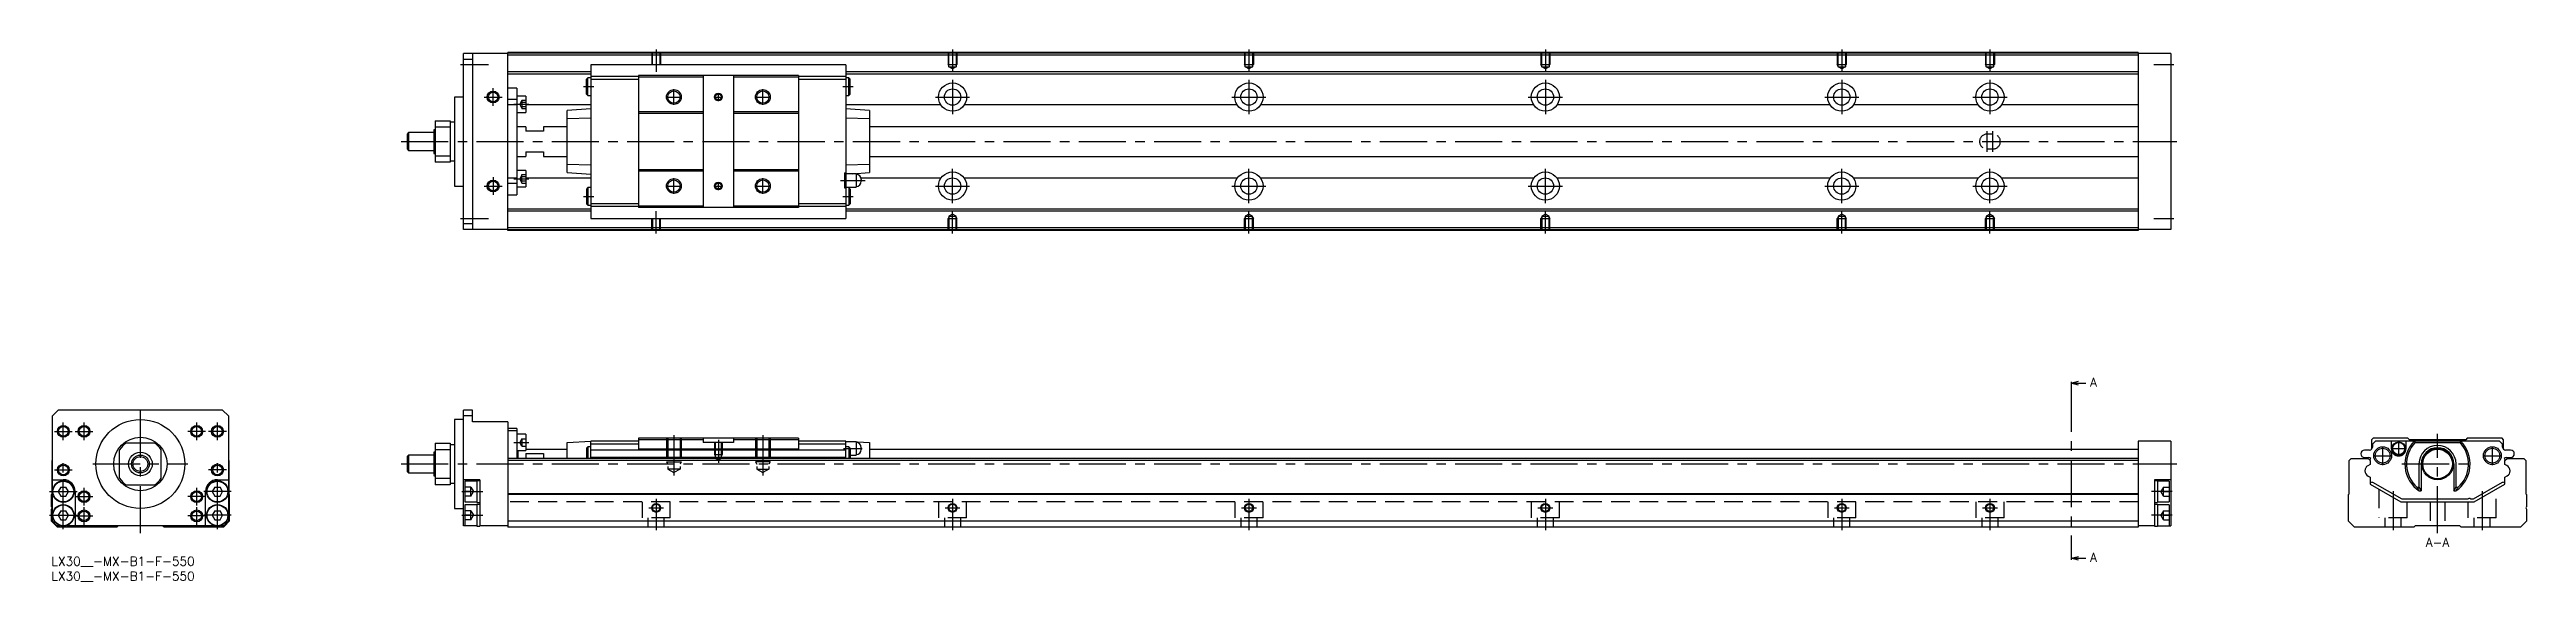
# Model space of a CAD drawing. Extents: x -1 to 835, y -8 to 171.
import ezdxf

# ---------------------------------------------------------------- set-up
doc = ezdxf.new("R2010")
doc.units = 0
doc.header["$LTSCALE"] = 0.5
doc.linetypes.add('CENTER', pattern=[50.8, 31.75, -6.35, 6.35, -6.35])
doc.linetypes.add('DASHED', pattern=[19.05, 12.7, -6.35])
for name, color, linetype in [('MSM_CENTER', 1, 'CENTER'), ('MSM_CONTINUOUS', 7, 'CONTINUOUS'), ('MSM_DASHED', 4, 'DASHED'), ('MSM_NARROW', 5, 'CONTINUOUS'), ('MSM_PART_NUMBER', 7, 'CONTINUOUS')]:
    doc.layers.add(name, color=color, linetype=linetype)
doc.styles.get("Standard").update_dxf_attribs({"font": 'txt.shx', "height": 3, "bigfont": 'bigfont.shx'})

# ---------------------------------------------------------------- blocks, each defined once
blk = doc.blocks.new('*U2')
at = {"layer": 'MSM_PART_NUMBER'}
blk.add_text('LX30__-MX-B1-F-550', height=3, dxfattribs=at).set_placement((0, -3))
blk = doc.blocks.new('*U3')
at = {"layer": 'MSM_PART_NUMBER'}
blk.add_text('LX30__-MX-B1-F-550', height=3, dxfattribs=at).set_placement((0, -8))

msp = doc.modelspace()

# ---------------------------------------------------------------- linework, layer by layer
at = {"layer": 'MSM_CENTER'}
for p, q in [((204, 171), (204, 163.49)), ((304, 171), (304, 163.49)), ((404, 171), (404, 163.49)), ((504, 171), (504, 163.49)), ((604, 171), (604, 163.49)), ((654, 171), (654, 163.49)), ((138, 166), (147.4, 166)), ((304, 160.75), (304, 149.25)), ((404, 160.75), (404, 149.25)), ((504, 160.75), (504, 149.25)), ((604, 160.75), (604, 149.25)), ((654, 160.75), (654, 149.25)), ((709.25, 166), (716, 166)), ((146, 155), (152, 155)), ((149, 152), (149, 158)), ((156, 152.55), (161, 152.55)), ((179.5, 158.5), (183, 158.5)), ((207.38, 155), (212.63, 155)), ((210, 152.37), (210, 157.62)), ((223.64, 155), (226.37, 155)), ((225, 153.63), (225, 156.36)), ((237.38, 155), (242.63, 155)), ((240, 152.37), (240, 157.62)), ((267, 158.5), (270.5, 158.5)), ((298.25, 155), (309.75, 155)), ((398.25, 155), (409.75, 155)), ((498.25, 155), (509.75, 155)), ((598.25, 155), (609.75, 155)), ((648.25, 155), (659.75, 155)), ((653, 136.5), (653, 143.5)), ((655, 136.5), (655, 143.5)), ((118, 140), (717, 140)), ((149, 128), (149, 122)), ((156, 127.44), (161, 127.44)), ((210, 122.37), (210, 127.62)), ((225, 123.63), (225, 126.36)), ((240, 122.37), (240, 127.62)), ((266.22, 126.9), (274.49, 126.9)), ((304, 119.25), (304, 130.75)), ((404, 119.25), (404, 130.75)), ((504, 119.25), (504, 130.75)), ((604, 119.25), (604, 130.75)), ((654, 119.25), (654, 130.75)), ((146, 125), (152, 125)), ((179.5, 121.5), (183, 121.5)), ((207.38, 125), (212.63, 125)), ((223.64, 125), (226.37, 125)), ((237.38, 125), (242.63, 125)), ((267, 121.5), (270.5, 121.5)), ((298.25, 125), (309.75, 125)), ((398.25, 125), (409.75, 125)), ((498.25, 125), (509.75, 125)), ((598.25, 125), (609.75, 125)), ((648.25, 125), (659.75, 125)), ((138, 114), (147.4, 114)), ((204, 109), (204, 116.51)), ((304, 109), (304, 116.51)), ((404, 109), (404, 116.51)), ((504, 109), (504, 116.51)), ((604, 109), (604, 116.51)), ((654, 109), (654, 116.51)), ((709.25, 114), (716, 114)), ((30, 8), (30, 51.5)), ((681.37, 58), (681.37, 0)), ((1, 42.3), (7, 42.3)), ((4, 39.3), (4, 45.3)), ((8, 42.3), (14, 42.3)), ((11, 39.3), (11, 45.3)), ((52, 42.3), (46, 42.3)), ((49, 39.3), (49, 45.3)), ((59, 42.3), (53, 42.3)), ((56, 39.3), (56, 45.3)), ((156, 38.55), (161, 38.55)), ((210, 41), (210, 27.41)), ((225, 39.5), (225, 31.69)), ((240, 41), (240, 27.41)), ((267.22, 36.5), (273.49, 36.5)), ((783.35, 34.1), (789.65, 34.1)), ((786.5, 30.95), (786.5, 37.25)), ((789.27, 36.5), (794.52, 36.5)), ((791.9, 33.88), (791.9, 39.12)), ((805, 8), (805, 41.5)), ((820.35, 34.1), (826.65, 34.1)), ((823.5, 30.95), (823.5, 37.25)), ((1, 29.3), (7, 29.3)), ((4, 9.35), (4, 32.3)), ((14, 31.3), (46, 31.3)), ((59, 29.3), (53, 29.3)), ((56, 9.35), (56, 32.3)), ((118, 31.3), (717, 31.3)), ((793, 31.3), (817, 31.3)), ((-0.65, 22), (8.65, 22)), ((8, 20.3), (14, 20.3)), ((11, 17.3), (11, 23.3)), ((11, 10.8), (11, 16.8)), ((52, 20.3), (46, 20.3)), ((49, 17.3), (49, 23.3)), ((49, 10.8), (49, 16.8)), ((60.65, 22), (51.35, 22)), ((138.5, 22), (145.5, 22)), ((204, 19.5), (204, 9)), ((304, 19.5), (304, 9)), ((404, 19.5), (404, 9)), ((504, 19.5), (504, 9)), ((604, 19.5), (604, 9)), ((654, 19.5), (654, 9)), ((715.5, 22), (708.5, 22)), ((790, 22.18), (790, 9)), ((820, 22.18), (820, 9)), ((-0.65, 14), (8.65, 14)), ((8, 13.8), (14, 13.8)), ((52, 13.8), (46, 13.8)), ((60.65, 14), (51.35, 14)), ((138.5, 14), (145.5, 14)), ((201.5, 16.5), (206.5, 16.5)), ((301.5, 16.5), (306.5, 16.5)), ((401.5, 16.5), (406.5, 16.5)), ((501.5, 16.5), (506.5, 16.5)), ((601.5, 16.5), (606.5, 16.5)), ((651.5, 16.5), (656.5, 16.5)), ((715.5, 14), (708.5, 14))]:
    msp.add_line(p, q, dxfattribs=at)
at = {"layer": 'MSM_CONTINUOUS'}
for p, q in [((154, 169.7), (139, 169.7)), ((139, 110.3), (139, 169.7)), ((142, 167.7), (139, 167.7)), ((142, 169.7), (142, 110.3)), ((704, 170), (154, 170)), ((154, 110), (154, 170)), ((704, 169.8), (154, 169.8)), ((704, 169.1), (154, 169.1)), ((704, 170), (704, 110)), ((715, 169.7), (704, 169.7)), ((715, 169.7), (715, 110.3)), ((182, 163.45), (154, 163.45)), ((182, 162.75), (154, 162.75)), ((181, 161.5), (180.5, 161)), ((180.5, 156), (180.5, 161)), ((182, 161.5), (181, 161.5)), ((181, 155.5), (181, 161.5)), ((268, 165.9), (182, 165.9)), ((182, 165.9), (182, 114.1)), ((198, 161.95), (182, 161.95)), ((198, 160.95), (182, 160.95)), ((252, 162.25), (198, 162.25)), ((198, 162.25), (198, 117.75)), ((219.9, 161.75), (198, 161.75)), ((219.9, 162.25), (219.9, 117.75)), ((230.1, 162.25), (230.1, 117.75)), ((252, 161.75), (230.1, 161.75)), ((252, 162.25), (252, 117.75)), ((268, 161.95), (252, 161.95)), ((268, 160.95), (252, 160.95)), ((268, 165.9), (268, 114.1)), ((704, 163.45), (268, 163.45)), ((704, 162.75), (268, 162.75)), ((269, 161.5), (268, 161.5)), ((269.5, 161), (269, 161.5)), ((269, 155.5), (269, 161.5)), ((269.5, 156), (269.5, 161)), ((136, 155), (136, 125)), ((139, 155), (136, 155)), ((157, 158), (154, 158)), ((157, 154.13), (154, 154.13)), ((157, 152.38), (154, 152.38)), ((157, 158), (157, 122)), ((160, 155.3), (157, 155.3)), ((160, 155.3), (160, 149.8)), ((182, 152.36), (160, 152.36)), ((182, 151), (174, 150.47)), ((174, 129.53), (174, 150.47)), ((180.5, 156), (181, 155.5)), ((181, 155.5), (182, 155.5)), ((268, 155.5), (269, 155.5)), ((300.05, 152.36), (268, 152.36)), ((276, 150.47), (268, 151)), ((269, 155.5), (269.5, 156)), ((276, 150.47), (276, 129.53)), ((400.05, 152.36), (307.95, 152.36)), ((500.05, 152.36), (407.95, 152.36)), ((600.05, 152.36), (507.95, 152.36)), ((650.05, 152.36), (607.95, 152.36)), ((704, 152.36), (657.95, 152.36)), ((120.5, 143), (120, 142.5)), ((120, 142.5), (120, 137.5)), ((120.5, 143), (120.5, 137)), ((129, 143), (120.5, 143)), ((129, 144), (129, 136)), ((129.5, 144), (129, 144)), ((129.5, 147), (134.5, 147)), ((129.5, 147), (129.5, 133)), ((134.5, 144.82), (129.5, 144.82)), ((134.5, 147), (134.5, 133)), ((136, 146.5), (134.5, 146.5)), ((157, 149.8), (160, 149.8)), ((160, 145), (157, 145)), ((160, 145), (160, 143.5)), ((166, 143.5), (160, 143.5)), ((166, 145), (166, 143.5)), ((174, 145), (166, 145)), ((182, 147.86), (174, 147.6)), ((219.9, 150), (198, 150)), ((219.9, 149.5), (198, 149.5)), ((252, 150), (230.1, 150)), ((252, 149.5), (230.1, 149.5)), ((276, 147.6), (268, 147.86)), ((704, 145), (276, 145)), ((120, 137.5), (120.5, 137)), ((120.5, 137), (129, 137)), ((129, 136), (129.5, 136)), ((129.5, 135.18), (134.5, 135.18)), ((157, 135), (160, 135)), ((160, 136.5), (166, 136.5)), ((160, 136.5), (160, 135)), ((166, 136.5), (166, 135)), ((166, 135), (174, 135)), ((276, 135), (704, 135)), ((134.5, 133), (129.5, 133)), ((134.5, 133.5), (136, 133.5)), ((157, 127.62), (154, 127.62)), ((157, 125.87), (154, 125.87)), ((160, 130.19), (157, 130.19)), ((160, 130.19), (160, 124.69)), ((182, 127.64), (160, 127.64)), ((174, 132.4), (182, 132.14)), ((174, 129.53), (182, 129)), ((219.9, 130.5), (198, 130.5)), ((219.9, 130), (198, 130)), ((252, 130.5), (230.1, 130.5)), ((252, 130), (230.1, 130)), ((267.5, 129.4), (267.5, 124.4)), ((267.5, 129.4), (268, 129.4)), ((268, 128.4), (267.5, 128.4)), ((267.5, 125.4), (268, 125.4)), ((268, 132.14), (276, 132.4)), ((271.45, 129.15), (268, 129.15)), ((270.26, 129.15), (276, 129.53)), ((271.45, 129.15), (271.45, 124.65)), ((300.05, 127.64), (273.14, 127.64)), ((273.2, 127.2), (273.2, 126.6)), ((400.05, 127.64), (307.95, 127.64)), ((500.05, 127.64), (407.95, 127.64)), ((600.05, 127.64), (507.95, 127.64)), ((650.05, 127.64), (607.95, 127.64)), ((704, 127.64), (657.95, 127.64)), ((136, 125), (139, 125)), ((154, 122), (157, 122)), ((182, 117.25), (154, 117.25)), ((157, 124.69), (160, 124.69)), ((181, 124.5), (180.5, 124)), ((180.5, 124), (180.5, 119)), ((180.5, 119), (181, 118.5)), ((181, 124.5), (181, 118.5)), ((182, 124.5), (181, 124.5)), ((181, 118.5), (182, 118.5)), ((198, 119.05), (182, 119.05)), ((198, 118.05), (182, 118.05)), ((219.9, 118.25), (198, 118.25)), ((252, 117.75), (198, 117.75)), ((252, 118.25), (230.1, 118.25)), ((268, 119.05), (252, 119.05)), ((268, 118.05), (252, 118.05)), ((267.5, 124.4), (268, 124.4)), ((268, 124.65), (271.45, 124.65)), ((269, 124.5), (268, 124.5)), ((268, 118.5), (269, 118.5)), ((704, 117.25), (268, 117.25)), ((269, 124.5), (269, 118.5)), ((269.5, 124), (269, 124.5)), ((269, 118.5), (269.5, 119)), ((269.5, 124), (269.5, 119)), ((142, 112.3), (139, 112.3)), ((154, 110.3), (139, 110.3)), ((182, 116.55), (154, 116.55)), ((704, 110.9), (154, 110.9)), ((704, 110.2), (154, 110.2)), ((704, 110), (154, 110)), ((182, 114.1), (268, 114.1)), ((704, 116.55), (268, 116.55)), ((715, 110.3), (704, 110.3)), ((681.37, 58.5), (683.88, 59.17)), ((681.37, 59), (681.37, 58)), ((683.88, 57.83), (681.37, 58.5)), ((681.37, 58.5), (686.38, 58.5)), ((2.3, 49.5), (0.3, 47.5)), ((0.3, 12), (0.3, 47.5)), ((57.7, 49.5), (2.3, 49.5)), ((59.7, 47.5), (57.7, 49.5)), ((59.7, 47.5), (59.7, 12)), ((139, 46.3), (136, 46.3)), ((136, 46.3), (136, 16.3)), ((139, 10.5), (139, 49.5)), ((142, 49.5), (139, 49.5)), ((142, 47.5), (139, 47.5)), ((142, 45.5), (142, 49.5)), ((154, 45.5), (142, 45.5)), ((154, 45.5), (154, 10)), ((157, 43.3), (154, 43.3)), ((157, 42.45), (154, 42.45)), ((157, 43.3), (157, 33.2)), ((23, 26.48), (23, 36.12)), ((34.82, 38.3), (25.18, 38.3)), ((37, 26.48), (37, 36.12)), ((120.5, 34.3), (120, 33.8)), ((120, 33.8), (120, 28.8)), ((129, 34.3), (120.5, 34.3)), ((120.5, 34.3), (120.5, 28.3)), ((129.5, 35.3), (129, 35.3)), ((129, 35.3), (129, 27.3)), ((129.5, 38.3), (134.5, 38.3)), ((129.5, 38.3), (129.5, 24.3)), ((134.5, 36.12), (129.5, 36.12)), ((134.5, 38.3), (134.5, 24.3)), ((136, 37.8), (134.5, 37.8)), ((160, 41.3), (157, 41.3)), ((157, 35.8), (160, 35.8)), ((157.5, 33.2), (157.5, 35.8)), ((160, 41.3), (160, 35.8)), ((160, 36.3), (174, 36.3)), ((160, 34.87), (166, 34.87)), ((160, 34.87), (160, 33.2)), ((166, 34.87), (166, 33.2)), ((174, 38.5), (182, 39)), ((174, 33.2), (174, 38.5)), ((181, 37.1), (180.5, 36.6)), ((180.5, 36.6), (180.5, 33.2)), ((182, 37.1), (181, 37.1)), ((181, 37.1), (181, 33.2)), ((198, 39), (182, 39)), ((182, 33.2), (182, 39)), ((198, 38), (182, 38)), ((268, 36), (182, 36)), ((268, 33.5), (182, 33.5)), ((198, 40), (198, 36.29)), ((252, 40), (198, 40)), ((219.9, 39.5), (198, 39.5)), ((252, 36.29), (198, 36.29)), ((219.9, 40), (219.9, 38.5)), ((230.1, 38.5), (219.9, 38.5)), ((230.1, 40), (230.1, 38.5)), ((252, 39.5), (230.1, 39.5)), ((252, 40), (252, 36.29)), ((268, 39), (252, 39)), ((268, 38), (252, 38)), ((268, 39), (276, 38.5)), ((268, 33.2), (268, 39)), ((271.45, 38.75), (268, 38.75)), ((269, 37.1), (268, 37.1)), ((269.5, 36.6), (269, 37.1)), ((269, 37.1), (269, 33.2)), ((269.5, 36.6), (269.5, 33.2)), ((269.5, 34.25), (271.45, 34.25)), ((271.45, 38.75), (271.45, 34.25)), ((273.2, 36.8), (273.2, 36.2)), ((276, 38.5), (276, 33.2)), ((276, 36.3), (704, 36.3)), ((704, 39), (704, 10)), ((715, 39), (704, 39)), ((715, 39), (715, 10.5)), ((782.05, 36), (780.35, 36)), ((780.35, 33.5), (781.75, 33.5)), ((783.25, 40), (782.75, 39.5)), ((782.75, 39.5), (782.75, 36.29)), ((784.05, 39), (783.05, 38)), ((783.05, 38), (783.05, 37)), ((795, 40), (783.25, 40)), ((825.95, 39), (784.05, 39)), ((789.4, 39), (789.4, 36.5)), ((794.4, 36.5), (794.4, 39)), ((795.5, 39.5), (795, 40)), ((814.5, 39.5), (795.5, 39.5)), ((797.14, 39), (797.4, 38.5)), ((797.4, 38.5), (812.6, 38.5)), ((812.6, 38.5), (812.86, 39)), ((815, 40), (814.5, 39.5)), ((826.75, 40), (815, 40)), ((826.95, 38), (825.95, 39)), ((827.25, 39.5), (826.75, 40)), ((826.95, 37), (826.95, 38)), ((827.25, 36.29), (827.25, 39.5)), ((829.65, 36), (827.95, 36)), ((828.25, 33.5), (829.65, 33.5)), ((0.2, 32.5), (0.3, 32.6)), ((0.2, 21.2), (0.2, 32.5)), ((0.3, 26), (4, 26)), ((56, 26), (59.7, 26)), ((59.7, 32.6), (59.8, 32.5)), ((59.8, 32.5), (59.8, 21.2)), ((120, 28.8), (120.5, 28.3)), ((120.5, 28.3), (129, 28.3)), ((129, 27.3), (129.5, 27.3)), ((129.5, 26.48), (134.5, 26.48)), ((144.5, 26), (139, 26)), ((143.5, 25.5), (139.5, 25.5)), ((139.5, 25.5), (139.5, 18.5)), ((144.5, 25.65), (143.5, 25.65)), ((143.5, 25.65), (143.5, 18.35)), ((144.5, 26), (144.5, 10.35)), ((704, 33.2), (154, 33.2)), ((704, 32.5), (154, 32.5)), ((715, 26), (709.5, 26)), ((709.5, 26), (709.5, 10.35)), ((710.5, 25.65), (709.5, 25.65)), ((710.5, 25.65), (710.5, 18.35)), ((714.5, 25.5), (710.5, 25.5)), ((714.5, 25.5), (714.5, 18.5)), ((775.2, 32.5), (775.9, 33.2)), ((775.2, 21.2), (775.2, 32.5)), ((775.9, 33.2), (781.55, 33.2)), ((782.25, 31.15), (781.5, 30.72)), ((781.55, 33.2), (782.25, 32.5)), ((781.6, 27.22), (782.25, 26.85)), ((782.2, 32.7), (782.2, 32.55)), ((782.25, 32.5), (782.25, 31.15)), ((782.25, 26.85), (782.25, 24.5)), ((782.7, 25.16), (783.1, 25.16)), ((783.1, 25.16), (792.91, 19.5)), ((798.74, 31.3), (798.74, 23.45)), ((799.5, 31.3), (799.5, 22.2)), ((810.5, 31.3), (810.5, 22.2)), ((811.26, 23.45), (811.26, 31.3)), ((817.09, 19.5), (826.9, 25.16)), ((826.9, 25.16), (827.3, 25.16)), ((827.75, 32.5), (828.45, 33.2)), ((827.75, 32.5), (828.45, 33.2)), ((827.75, 32.5), (827.8, 32.55)), ((827.75, 31.15), (827.75, 32.5)), ((827.75, 31.15), (827.75, 32.5)), ((828.4, 30.78), (827.75, 31.15)), ((828.4, 30.78), (827.75, 31.15)), ((827.75, 26.85), (828.5, 27.28)), ((827.75, 26.85), (828.5, 27.28)), ((827.75, 25.45), (827.75, 26.85)), ((827.75, 24.5), (827.75, 26.85)), ((827.8, 32.55), (827.8, 32.7)), ((828.45, 33.2), (834.1, 33.2)), ((834.1, 33.2), (834.8, 32.5)), ((834.8, 32.5), (834.8, 21.2)), ((0, 21), (0.2, 21.2)), ((0, 16.9), (0, 21)), ((3.13, 23.5), (2.27, 22)), ((2.27, 22), (3.13, 20.5)), ((3.13, 23.5), (4.87, 23.5)), ((3.13, 20.5), (4.87, 20.5)), ((5.73, 22), (4.87, 23.5)), ((4.87, 20.5), (5.73, 22)), ((8, 22), (8, 10.5)), ((25.18, 24.3), (34.82, 24.3)), ((52, 10.5), (52, 22)), ((55.13, 23.5), (54.27, 22)), ((54.27, 22), (55.13, 20.5)), ((55.13, 23.5), (56.87, 23.5)), ((55.13, 20.5), (56.87, 20.5)), ((57.73, 22), (56.87, 23.5)), ((56.87, 20.5), (57.73, 22)), ((59.8, 21.2), (60, 21)), ((60, 21), (60, 12)), ((134.5, 24.3), (129.5, 24.3)), ((134.5, 24.8), (136, 24.8)), ((139.5, 18.5), (143.5, 18.5)), ((143.5, 17.5), (139.5, 17.5)), ((139.5, 17.5), (139.5, 10.5)), ((143.5, 18.35), (144.5, 18.35)), ((144.5, 17.65), (143.5, 17.65)), ((143.5, 17.65), (143.5, 10.35)), ((704, 21.2), (154, 21.2)), ((704, 21), (154, 21)), ((709.5, 18.35), (710.5, 18.35)), ((710.5, 17.65), (709.5, 17.65)), ((710.5, 18.5), (714.5, 18.5)), ((710.5, 17.65), (710.5, 10.35)), ((714.5, 17.5), (710.5, 17.5)), ((714.5, 17.5), (714.5, 10.5)), ((775, 21), (775.2, 21.2)), ((775, 12), (775, 21)), ((782.25, 24.5), (792.64, 18.5)), ((792.64, 18.5), (817.36, 18.5)), ((792.91, 19.5), (815.35, 19.5)), ((798.07, 23.45), (798.74, 23.45)), ((798.74, 23.45), (799.5, 22.2)), ((798.82, 22.2), (799.5, 22.2)), ((810.5, 22.2), (811.26, 23.45)), ((810.5, 22.2), (811.18, 22.2)), ((811.26, 23.45), (811.93, 23.45)), ((816.15, 19.5), (817.09, 19.5)), ((817.36, 18.5), (827.75, 24.5)), ((834.8, 21.2), (835, 21)), ((835, 21), (835, 16.9)), ((0, 12), (0, 16.1)), ((2, 10), (0, 12)), ((1.8, 10.5), (0.3, 12)), ((2.96, 10.5), (1.8, 10.5)), ((22, 10), (2, 10)), ((3.13, 15.5), (2.27, 14)), ((2.27, 14), (3.13, 12.5)), ((3.13, 15.5), (4.87, 15.5)), ((3.13, 12.5), (4.87, 12.5)), ((5.73, 14), (4.87, 15.5)), ((4.87, 12.5), (5.73, 14)), ((54.96, 10.5), (5.04, 10.5)), ((22.5, 10.5), (22, 10)), ((38, 10), (37.5, 10.5)), ((58, 10), (38, 10)), ((55.13, 15.5), (54.27, 14)), ((54.27, 14), (55.13, 12.5)), ((55.13, 15.5), (56.87, 15.5)), ((55.13, 12.5), (56.87, 12.5)), ((57.73, 14), (56.87, 15.5)), ((56.87, 12.5), (57.73, 14)), ((58.2, 10.5), (57.04, 10.5)), ((60, 12), (58, 10)), ((59.7, 12), (58.2, 10.5)), ((136, 16.3), (139, 16.3)), ((143.5, 10.5), (139, 10.5)), ((143.5, 10.35), (144.5, 10.35)), ((154, 10.5), (144.5, 10.5)), ((704, 12), (154, 12)), ((704, 10), (154, 10)), ((709.5, 10.5), (704, 10.5)), ((709.5, 10.35), (710.5, 10.35)), ((710.5, 10.5), (715, 10.5)), ((777, 10), (775, 12)), ((797, 10), (777, 10)), ((797.5, 10.5), (797, 10)), ((812.5, 10.5), (797.5, 10.5)), ((813, 10), (812.5, 10.5)), ((833, 10), (813, 10)), ((835, 12), (833, 10)), ((835, 16.1), (835, 12)), ((681.37, -0.5), (683.88, 0.17)), ((681.37, 0), (681.37, -1)), ((683.88, -1.17), (681.37, -0.5)), ((681.37, -0.5), (686.38, -0.5))]:
    msp.add_line(p, q, dxfattribs=at)
for centre, radius in [((304, 155), 4.75), ((404, 155), 4.75), ((504, 155), 4.75), ((604, 155), 4.75), ((654, 155), 4.75), ((149, 155), 1.62), ((210, 155), 2.07), ((225, 155), 1.06), ((240, 155), 2.07), ((304, 155), 2.75), ((404, 155), 2.75), ((504, 155), 2.75), ((604, 155), 2.75), ((654, 155), 2.75), ((149, 125), 1.62), ((210, 125), 2.07), ((225, 125), 1.06), ((240, 125), 2.07), ((304, 125), 4.75), ((304, 125), 2.75), ((404, 125), 4.75), ((404, 125), 2.75), ((504, 125), 4.75), ((504, 125), 2.75), ((604, 125), 4.75), ((604, 125), 2.75), ((654, 125), 4.75), ((654, 125), 2.75), ((4, 42.3), 1.62), ((11, 42.3), 1.62), ((30, 31.3), 15), ((49, 42.3), 1.62), ((56, 42.3), 1.62), ((30, 31.3), 9), ((30, 31.3), 4), ((30, 31.3), 3), ((30, 31.3), 2.5), ((786.5, 34.1), 3), ((786.5, 34.1), 2.5), ((791.9, 36.5), 2.25), ((791.9, 36.5), 2.05), ((805, 31.3), 5.3), ((805, 31.3), 5), ((823.5, 34.1), 3), ((823.5, 34.1), 2.5), ((4, 22), 3.65), ((4, 22), 3.5), ((4, 29.3), 1.62), ((56, 22), 3.65), ((56, 22), 3.5), ((56, 29.3), 1.62), ((4, 14), 3.65), ((4, 14), 3.5), ((11, 20.3), 1.62), ((49, 20.3), 1.62), ((56, 14), 3.65), ((56, 14), 3.5), ((204, 16.5), 1.23), ((304, 16.5), 1.23), ((404, 16.5), 1.23), ((504, 16.5), 1.23), ((604, 16.5), 1.23), ((654, 16.5), 1.23), ((11, 13.8), 1.62), ((49, 13.8), 1.62)]:
    msp.add_circle(centre, radius, dxfattribs=at)
for centre, radius, start, end in [((271.45, 127.2), 1.75, 0, 90), ((271.45, 126.6), 1.75, 270, 0), ((30, 31.3), 8.5, 124.56032, 145.43968), ((30, 31.3), 8.5, 34.56032, 55.43968), ((271.45, 36.8), 1.75, 0, 90), ((271.45, 36.2), 1.75, 270, 0), ((780.35, 34.75), 1.25, 90, 270), ((781.75, 32.5), 1, 41.23398, 90), ((782.05, 37), 1, 270, 0), ((791.9, 36.5), 2.5, 180, 0), ((805, 31.3), 11, 135.573, 235.81959), ((805, 31.3), 10.47, 136.57129, 228.55525), ((805, 31.3), 6.26, 0, 180), ((805, 31.3), 5.5, 0, 180), ((805, 31.3), 11, 304.18041, 44.427), ((805, 31.3), 10.47, 311.44475, 43.42871), ((827.95, 37), 1, 180, 270), ((828.25, 32.5), 1, 90, 138.76602), ((829.65, 34.75), 1.25, 270, 90), ((4, 22), 4, 0, 90), ((30, 31.3), 8.5, 214.56032, 235.43968), ((30, 31.3), 8.5, 304.56032, 325.43968), ((56, 22), 4, 90, 180), ((782.65, 28.85), 2.2, 121.45533, 176.01903), ((782.65, 29.15), 2.2, 183.98097, 241.45517), ((782.7, 32.7), 0.5, 113.32535, 180), ((782.7, 25.66), 0.5, 205.84193, 270), ((827.3, 25.66), 0.5, 270, 334.15807), ((827.3, 32.7), 0.5, 0, 66.67465), ((827.35, 28.85), 2.2, 3.98097, 61.45517), ((827.35, 29.15), 2.2, 301.45533, 356.01903), ((-0.3, 16.5), 0.5, 306.8699, 53.1301), ((806, 27.35), 8.83, 206.14749, 215.62533), ((804, 27.35), 8.84, 324.37545, 333.85173), ((815.75, 19.2), 0.5, 36.8699, 143.1301), ((835.3, 16.5), 0.5, 126.8699, 233.1301), ((2.3, 12.5), 2, 216.8699, 233.1301), ((57.7, 12.5), 2, 306.8699, 323.1301)]:
    msp.add_arc(centre, radius, start, end, dxfattribs=at)
at = {"layer": 'MSM_DASHED'}
for p, q in [((202.5, 170), (202.5, 166)), ((202.77, 165.9), (202.77, 170)), ((205.23, 170), (205.23, 165.9)), ((205.5, 170), (205.5, 166)), ((302.5, 170), (302.5, 166)), ((302.77, 165.2), (302.77, 170)), ((305.23, 170), (305.23, 165.2)), ((305.5, 170), (305.5, 166)), ((402.5, 170), (402.5, 166)), ((402.77, 165.2), (402.77, 170)), ((405.23, 170), (405.23, 165.2)), ((405.5, 170), (405.5, 166)), ((502.5, 170), (502.5, 166)), ((502.77, 165.2), (502.77, 170)), ((505.23, 170), (505.23, 165.2)), ((505.5, 170), (505.5, 166)), ((602.5, 170), (602.5, 166)), ((602.77, 165.2), (602.77, 170)), ((605.23, 170), (605.23, 165.2)), ((605.5, 170), (605.5, 166)), ((652.5, 170), (652.5, 166)), ((652.77, 165.2), (652.77, 170)), ((655.23, 170), (655.23, 165.2)), ((655.5, 170), (655.5, 166)), ((202.56, 165.9), (202.5, 166)), ((202.5, 166), (205.5, 166)), ((205.44, 165.9), (205.5, 166)), ((302.77, 165.53), (302.5, 166)), ((302.5, 166), (305.5, 166)), ((302.77, 165.2), (305.23, 165.2)), ((304, 164.49), (302.77, 165.2)), ((305.23, 165.2), (304, 164.49)), ((305.23, 165.53), (305.5, 166)), ((402.77, 165.53), (402.5, 166)), ((402.5, 166), (405.5, 166)), ((402.77, 165.2), (405.23, 165.2)), ((404, 164.49), (402.77, 165.2)), ((405.23, 165.2), (404, 164.49)), ((405.23, 165.53), (405.5, 166)), ((502.77, 165.53), (502.5, 166)), ((502.5, 166), (505.5, 166)), ((502.77, 165.2), (505.23, 165.2)), ((504, 164.49), (502.77, 165.2)), ((505.23, 165.2), (504, 164.49)), ((505.23, 165.53), (505.5, 166)), ((602.77, 165.53), (602.5, 166)), ((602.5, 166), (605.5, 166)), ((602.77, 165.2), (605.23, 165.2)), ((604, 164.49), (602.77, 165.2)), ((605.23, 165.2), (604, 164.49)), ((605.23, 165.53), (605.5, 166)), ((652.77, 165.53), (652.5, 166)), ((652.5, 166), (655.5, 166)), ((652.77, 165.2), (655.23, 165.2)), ((654, 164.49), (652.77, 165.2)), ((655.23, 165.2), (654, 164.49)), ((655.23, 165.53), (655.5, 166)), ((158.7, 153.8), (157.98, 152.55)), ((158.7, 151.3), (157.98, 152.55)), ((158.7, 154), (160, 154)), ((158.7, 154), (158.7, 151.11)), ((158.7, 153.28), (160, 153.28)), ((158.7, 151.83), (160, 151.83)), ((158.7, 151.11), (160, 151.11)), ((655, 142.5), (653, 142.5)), ((653, 137.5), (655, 137.5)), ((158.7, 128.69), (157.98, 127.44)), ((158.7, 126.19), (157.98, 127.44)), ((158.7, 128.89), (160, 128.89)), ((158.7, 126), (158.7, 128.89)), ((158.7, 128.17), (160, 128.17)), ((158.7, 126.72), (160, 126.72)), ((158.7, 126), (160, 126)), ((202.56, 114.1), (202.5, 114)), ((202.5, 110), (202.5, 114)), ((202.5, 114), (205.5, 114)), ((202.77, 114.1), (202.77, 110)), ((205.23, 110), (205.23, 114.1)), ((205.44, 114.1), (205.5, 114)), ((205.5, 110), (205.5, 114)), ((302.77, 114.47), (302.5, 114)), ((302.5, 110), (302.5, 114)), ((302.5, 114), (305.5, 114)), ((304, 115.51), (302.77, 114.8)), ((302.77, 114.8), (302.77, 110)), ((302.77, 114.8), (305.23, 114.8)), ((305.23, 114.8), (304, 115.51)), ((305.23, 110), (305.23, 114.8)), ((305.23, 114.47), (305.5, 114)), ((305.5, 110), (305.5, 114)), ((402.77, 114.47), (402.5, 114)), ((402.5, 110), (402.5, 114)), ((402.5, 114), (405.5, 114)), ((404, 115.51), (402.77, 114.8)), ((402.77, 114.8), (402.77, 110)), ((402.77, 114.8), (405.23, 114.8)), ((405.23, 114.8), (404, 115.51)), ((405.23, 110), (405.23, 114.8)), ((405.23, 114.47), (405.5, 114)), ((405.5, 110), (405.5, 114)), ((502.77, 114.47), (502.5, 114)), ((502.5, 110), (502.5, 114)), ((502.5, 114), (505.5, 114)), ((504, 115.51), (502.77, 114.8)), ((502.77, 114.8), (502.77, 110)), ((502.77, 114.8), (505.23, 114.8)), ((505.23, 114.8), (504, 115.51)), ((505.23, 110), (505.23, 114.8)), ((505.23, 114.47), (505.5, 114)), ((505.5, 110), (505.5, 114)), ((602.77, 114.47), (602.5, 114)), ((602.5, 110), (602.5, 114)), ((602.5, 114), (605.5, 114)), ((604, 115.51), (602.77, 114.8)), ((602.77, 114.8), (602.77, 110)), ((602.77, 114.8), (605.23, 114.8)), ((605.23, 114.8), (604, 115.51)), ((605.23, 110), (605.23, 114.8)), ((605.23, 114.47), (605.5, 114)), ((605.5, 110), (605.5, 114)), ((652.77, 114.47), (652.5, 114)), ((652.5, 110), (652.5, 114)), ((652.5, 114), (655.5, 114)), ((654, 115.51), (652.77, 114.8)), ((652.77, 114.8), (652.77, 110)), ((652.77, 114.8), (655.23, 114.8)), ((655.23, 114.8), (654, 115.51)), ((655.23, 110), (655.23, 114.8)), ((655.23, 114.47), (655.5, 114)), ((655.5, 110), (655.5, 114)), ((158.7, 39.8), (157.98, 38.55)), ((158.7, 37.3), (157.98, 38.55)), ((158.7, 39.8), (160, 39.8)), ((158.7, 39.8), (158.7, 37.3)), ((158.7, 38.55), (160, 38.55)), ((158.7, 37.3), (160, 37.3)), ((207.5, 40), (207.5, 32)), ((207.93, 40), (207.93, 29.6)), ((212.07, 40), (212.07, 29.6)), ((212.5, 40), (212.5, 32)), ((223.7, 38.5), (223.7, 34.5)), ((223.7, 34.5), (223.94, 34.08)), ((223.7, 34.5), (226.3, 34.5)), ((223.94, 38.5), (223.94, 33.3)), ((226.06, 33.3), (226.06, 38.5)), ((226.3, 34.5), (226.06, 34.08)), ((226.3, 38.5), (226.3, 34.5)), ((237.5, 40), (237.5, 32)), ((237.93, 40), (237.93, 29.6)), ((242.07, 40), (242.07, 29.6)), ((242.5, 40), (242.5, 32)), ((207.5, 32), (207.93, 31.25)), ((207.5, 32), (212.5, 32)), ((212.07, 29.6), (207.93, 29.6)), ((207.93, 29.6), (210, 28.41)), ((212.07, 29.6), (210, 28.41)), ((212.5, 32), (212.07, 31.25)), ((223.94, 33.3), (225, 32.69)), ((226.06, 33.3), (223.94, 33.3)), ((225, 32.69), (226.06, 33.3)), ((242.5, 32), (237.5, 32)), ((237.5, 32), (237.93, 31.25)), ((237.93, 29.6), (242.07, 29.6)), ((237.93, 29.6), (240, 28.41)), ((242.07, 29.6), (240, 28.41)), ((242.5, 32), (242.07, 31.25)), ((141.5, 23.5), (139.5, 23.5)), ((141.5, 22), (139.5, 22)), ((141.5, 20.5), (139.5, 20.5)), ((141.5, 20.5), (141.5, 23.5)), ((141.5, 23.5), (142.37, 22)), ((141.5, 20.5), (142.37, 22)), ((704, 18.5), (154, 18.5)), ((199.25, 18.5), (199.25, 13.2)), ((208.75, 13.2), (208.75, 18.5)), ((299.25, 18.5), (299.25, 13.2)), ((308.75, 13.2), (308.75, 18.5)), ((399.25, 18.5), (399.25, 13.2)), ((408.75, 13.2), (408.75, 18.5)), ((499.25, 18.5), (499.25, 13.2)), ((508.75, 13.2), (508.75, 18.5)), ((599.25, 18.5), (599.25, 13.2)), ((608.75, 13.2), (608.75, 18.5)), ((649.25, 18.5), (649.25, 13.2)), ((658.75, 13.2), (658.75, 18.5)), ((712.5, 23.5), (711.63, 22)), ((712.5, 20.5), (711.63, 22)), ((712.5, 20.5), (712.5, 23.5)), ((712.5, 23.5), (714.5, 23.5)), ((712.5, 22), (714.5, 22)), ((712.5, 20.5), (714.5, 20.5)), ((785.25, 22.77), (785.25, 13.2)), ((794.75, 13.2), (794.75, 18.5)), ((802.5, 18.5), (802.5, 10.5)), ((807.5, 18.5), (807.5, 10.5)), ((815.25, 18.5), (815.25, 13.2)), ((824.75, 13.2), (824.75, 22.77)), ((141.5, 15.5), (139.5, 15.5)), ((141.5, 14), (139.5, 14)), ((141.5, 12.5), (139.5, 12.5)), ((141.5, 12.5), (141.5, 15.5)), ((141.5, 15.5), (142.37, 14)), ((141.5, 12.5), (142.37, 14)), ((208.75, 13.2), (199.25, 13.2)), ((201.25, 13.2), (201.25, 10)), ((206.75, 10), (206.75, 13.2)), ((308.75, 13.2), (299.25, 13.2)), ((301.25, 13.2), (301.25, 10)), ((306.75, 10), (306.75, 13.2)), ((408.75, 13.2), (399.25, 13.2)), ((401.25, 13.2), (401.25, 10)), ((406.75, 10), (406.75, 13.2)), ((508.75, 13.2), (499.25, 13.2)), ((501.25, 13.2), (501.25, 10)), ((506.75, 10), (506.75, 13.2)), ((608.75, 13.2), (599.25, 13.2)), ((601.25, 13.2), (601.25, 10)), ((606.75, 10), (606.75, 13.2)), ((658.75, 13.2), (649.25, 13.2)), ((651.25, 13.2), (651.25, 10)), ((656.75, 10), (656.75, 13.2)), ((712.5, 15.5), (711.63, 14)), ((712.5, 12.5), (711.63, 14)), ((712.5, 12.5), (712.5, 15.5)), ((712.5, 15.5), (714.5, 15.5)), ((712.5, 14), (714.5, 14)), ((712.5, 12.5), (714.5, 12.5)), ((794.75, 13.2), (785.25, 13.2)), ((787.25, 13.2), (787.25, 10)), ((792.75, 10), (792.75, 13.2)), ((824.75, 13.2), (815.25, 13.2)), ((817.25, 13.2), (817.25, 10)), ((822.75, 10), (822.75, 13.2))]:
    msp.add_line(p, q, dxfattribs=at)
for centre, start, end in [((653, 140), 90, 270), ((655, 140), 270, 90)]:
    msp.add_arc(centre, 2.5, start, end, dxfattribs=at)
at = {"layer": 'MSM_NARROW'}
for centre, radius in [((149, 155), 2), ((210, 155), 2.5), ((225, 155), 1.3), ((240, 155), 2.5), ((149, 125), 2), ((210, 125), 2.5), ((225, 125), 1.3), ((240, 125), 2.5), ((4, 42.3), 2), ((11, 42.3), 2), ((49, 42.3), 2), ((56, 42.3), 2), ((4, 29.3), 2), ((56, 29.3), 2), ((11, 20.3), 2), ((49, 20.3), 2), ((204, 16.5), 1.5), ((304, 16.5), 1.5), ((404, 16.5), 1.5), ((504, 16.5), 1.5), ((604, 16.5), 1.5), ((654, 16.5), 1.5), ((11, 13.8), 2), ((49, 13.8), 2)]:
    msp.add_circle(centre, radius, dxfattribs=at)

# ---------------------------------------------------------------- block references
at = {"layer": 'MSM_CONTINUOUS'}
for name in ['*U2', '*U3']:
    msp.add_blockref(name, (0, 0), dxfattribs=at)

# ---------------------------------------------------------------- texts
at = {"layer": 'MSM_PART_NUMBER'}
for s, p in [('A', (687.79, 57.37)), ('A', (687.79, -1.63)), ('A-A', (801.01, 3.36))]:
    msp.add_text(s, height=3, dxfattribs=at).set_placement(p)

doc.saveas('drawing.dxf')
